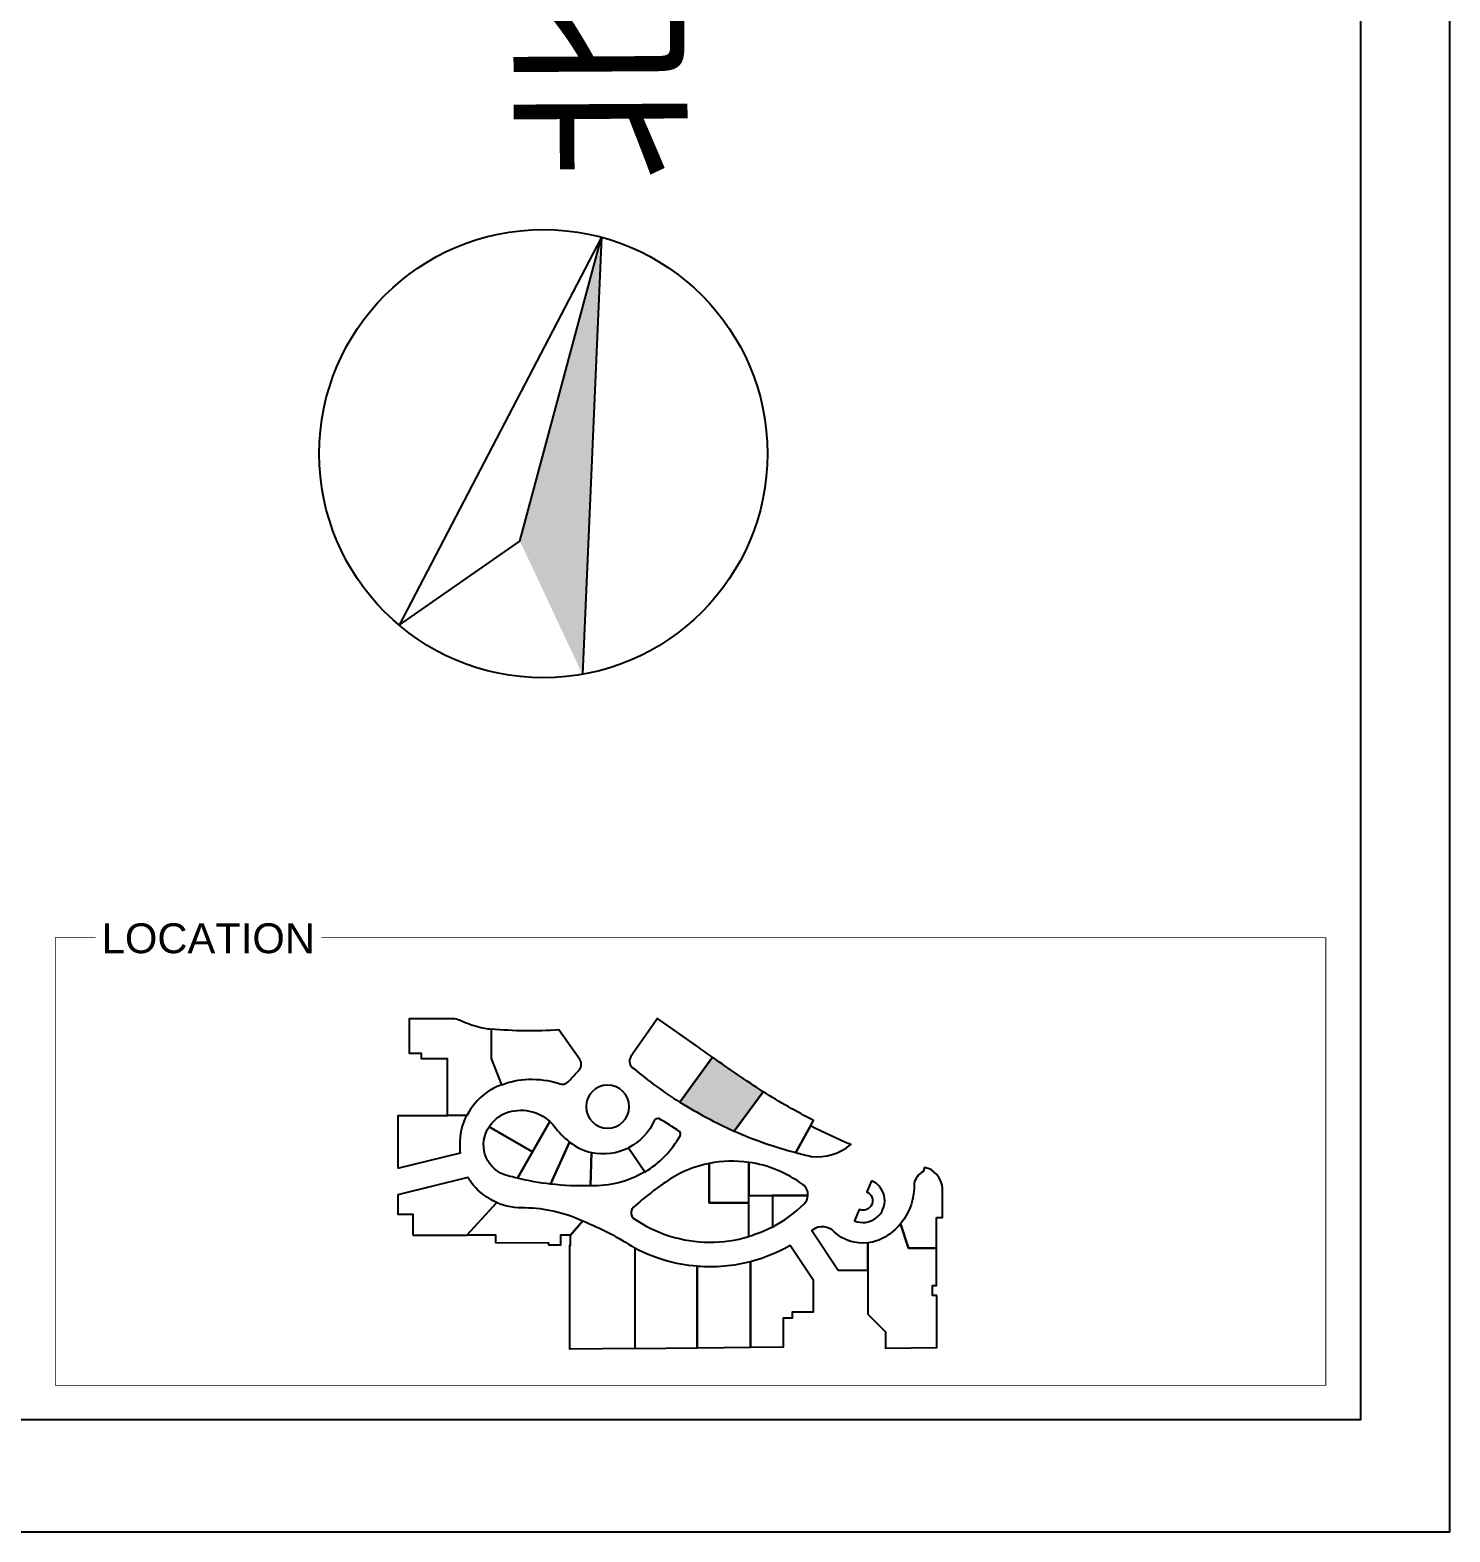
# Model space of a CAD drawing. Header units: inches. Extents: x -12581 to 12821, y -6745 to 11217.
# Drawn here: x 7069 to 12821, y -6745 to -662 of the extents above; entities that cross this region are included whole.
import ezdxf

# ---------------------------------------------------------------- set-up
doc = ezdxf.new("R2010")
doc.units = ezdxf.units.IN
doc.header["$MEASUREMENT"] = 0
doc.linetypes.add('CONTINOUS', pattern=[0])
doc.styles.add('3F_2017.02$0$H1', font='swisscl.ttf')
doc.styles.get("Standard").update_dxf_attribs({"font": 'arial.ttf'})

# ---------------------------------------------------------------- blocks, each defined once
blk = doc.blocks.new('3F_2017.02$0$A$C11E260BE')
blk.add_hatch(color=256).paths.add_polyline_path([(5592, 3026), (8455, 1855), (2523, 8881)])
for p, q in [((5592, 3026), (2523, 8881)), ((2523, 8881), (8455, 1855)), ((2523, 8881), (4926, 5))]:
    blk.add_line(p, q)
at = {"ltscale": 0.1}
blk.add_line((4926, 5), (5592, 3026), dxfattribs=at)
blk.add_circle((4709, 4709), 4709)
at = {"style": '3F_2017.02$0$H1'}
blk.add_text('北', height=3000, rotation=133.0245, dxfattribs=at).set_placement((2849, 10782))

msp = doc.modelspace()

# ---------------------------------------------------------------- hatches: boundary and pattern name
h = msp.add_hatch(color=256)
h.dxf.hatch_style = 1
h.paths.add_polyline_path([(9833.9, -4822.9), (9700.9, -5004.7, 0.032026), (9920.7, -5121.5), (10038.4, -4962.1, -0.009926)])

# ---------------------------------------------------------------- linework, layer by layer
msp.add_lwpolyline([(-12217.8, 10763.5), (12458, 10763.5), (12458, -6291.9), (-12217.8, -6291.9)], close=True)
for points in [[(11611.3, -6745.5), (12820.9, -6745.5), (12820.9, 10007.5)], [(-12580.7, -5535.9), (-12580.7, -6745.5), (11611.3, -6745.5)]]:
    msp.add_lwpolyline(points)
at = {"const_width": 3.02}
msp.add_lwpolyline([(8248.2, -4337.9), (12318, -4337.9), (12318, -6151.9), (7170.8, -6151.9), (7170.8, -4337.9), (7334, -4337.9)], dxfattribs=at)
at = {"color": 7, "linetype": 'CONTINOUS', "ltscale": 100}
for points in [[(8654.9, -4665.6), (8780, -4665.6, -0.077414), (8810.9, -4671.8, 0.022481), (8835.4, -4682.6, 0.0521), (8909.1, -4705.4, 0.018696), (8936.1, -4708.6), (8936.1, -4827.2), (8977.9, -4934.6, 0.066498), (8914.9, -4967.7, 0.111033), (8838.2, -5057.9), (8760.4, -5057.9), (8760.4, -4828.9), (8654.9, -4828.9), (8654.9, -4807.1), (8605.3, -4807.1), (8605.3, -4666.1)], [(9514, -4868.1, 0.035943), (9700.9, -5004.7), (9833.9, -4822.9, -0.003485), (9768.2, -4776.6), (9610.5, -4666.3), (9503.1, -4819.8, 0.442103), (9514, -4868.1, -0.062673)], [(8936.1, -4708.6), (8936.1, -4827.2), (8977.9, -4934.6, -0.081052), (9088, -4911.7, -0.0787), (9208.3, -4927.7, 0.393378), (9252.7, -4917.5, -0.005824), (9292.5, -4874.6, 0.357197), (9295.7, -4832.3), (9211.1, -4712, -0.04019), (8936.1, -4708.6, 63.632687)], [(9833.9, -4822.9), (9700.9, -5004.7, 0.032026), (9920.7, -5121.5), (10038.4, -4962.1, -0.009926), (9833.9, -4822.9, 32.971711)], [(9495.9, -5022.8, 1), (9321, -5022.8, 1)], [(10038.4, -4962.1), (9920.7, -5121.5, 0.03925), (10170.6, -5208.9), (10242.9, -5078.2, -0.025014), (10038.4, -4962.1, 341.040216)], [(9174.5, -5083.2), (9104.4, -5205.2), (8928.9, -5104.7, -0.069981), (8953.1, -5075.7, -0.095086), (8997.1, -5048.1, -0.283888)], [(8558.4, -5272.2), (8812.4, -5209.7, -0.027), (8810.6, -5177.7, -0.123227), (8838.2, -5057.9), (8760.4, -5057.9), (8760.4, -5059.6), (8558.4, -5059.6)], [(9104.4, -5205.2), (9043.8, -5312.8, -0.013136), (8987.6, -5297.7, -0.481534), (8928.7, -5104.6)], [(9254.4, -5166.2), (9177.6, -5336.6, -0.03204), (9043.1, -5312.7), (9174.5, -5083.2, -0.035827), (9191.1, -5101, 0.064529)], [(9492.9, -5188.9), (9560, -5287.6, 0.128596), (9702, -5140.5, 0.422995), (9699.7, -5124, 0.034522), (9616.1, -5071.4, 0.27208), (9598.9, -5076.5, -0.175871)], [(10230.5, -5100.6), (10170.6, -5208.9, 0.009534), (10233.2, -5224.1, 0.205527), (10393.2, -5176.7, -0.012557), (10230.5, -5100.6)], [(9254.4, -5166.2, 0.11806), (9343.2, -5208), (9338.4, -5343.4, -0.036284), (9177.6, -5336.6)], [(9492.9, -5188.9), (9559.6, -5287, -0.142872), (9338.4, -5343.4), (9343.2, -5208, 0.171541)], [(9820.1, -5412.1), (9980, -5412.1), (9980, -5248.3, 0.084149), (9820.1, -5252.8)], [(9980, -5382.8), (10219.9, -5382.8, 0.255806), (10199, -5338.2, 0.125675), (9980, -5248.3)], [(8618.7, -5543.8), (8838.6, -5543.8), (8959, -5410.5, -0.075962), (8897.6, -5372.9, -0.099057), (8842.5, -5309.3), (8558.4, -5379.3), (8558.4, -5458.1), (8618.7, -5458.1)], [(10477.9, -5322.7), (10458.3, -5368, -1), (10427.5, -5439.4), (10408, -5484.7, 1.000002)], [(8838.6, -5543.8), (8959, -5410.5, 0.113238), (9073.6, -5431.6, -0.105357), (9307.7, -5485.6), (9257.6, -5543.8), (9217.4, -5543.8), (9217.4, -5584), (9170.5, -5584), (9170.5, -5575.2), (8956.2, -5574.9), (8956.2, -5543.8)], [(9980, -5382.8), (10076.1, -5382.8), (10076.1, -5510.3, -0.048827), (9980, -5549.2)], [(10076.1, -5382.8), (10076.1, -5510.3, 0.074964), (10204.3, -5416.5, 0.187242), (10219.9, -5382.8)], [(10463, -5574.6, -0.218346), (10326.7, -5530.1, 0.378322), (10240.2, -5521.5, -0.057764), (10236.2, -5524.2), (10342.9, -5685.1), (10463, -5685.1)], [(9518.8, -6002.5), (9771, -5999.4), (9770.9, -5669.5, -0.101979), (9518.8, -5595.8)], [(10243.1, -5727.4), (10148, -5585.6, -0.066335), (9987.5, -5650.9), (9987.5, -5996.7), (10121.5, -5995.1), (10121.5, -5918.8), (10121.5, -5878.6), (10157.7, -5878.6), (10157.7, -5853.8), (10199.2, -5853.8), (10243.1, -5853.8)], [(9987.5, -5996.7), (9987.5, -5650.9, -0.084013), (9770.9, -5669.6), (9771, -5999.4), (9987.5, -5996.7)]]:
    msp.add_lwpolyline(points, format="xyb", close=True, dxfattribs=at)
at = {"color": 7, "linetype": 'CONTINOUS'}
for points in [[(9980, -5412.2), (9820.1, -5412.2), (9820.1, -5252.9, 0.093741), (9660.5, -5316.7, 0.038083), (9512.3, -5431.3, 0.04769), (9506.9, -5438.7, 0.32766), (9512.3, -5473.9, 0.080039), (9660.3, -5546.8, 0.074579), (9820.1, -5571.5, 0.073034), (9980, -5549.3)], [(9518.8, -5595.8), (9518.8, -6002.5), (9255.8, -6005.7), (9255.8, -5584), (9257.6, -5584), (9257.6, -5543.8), (9307.7, -5485.6, -0.04861), (9518.8, -5595.8, -0.000002)]]:
    msp.add_lwpolyline(points, format="xyb", close=True, dxfattribs=at)
at = {"color": 7}
msp.add_lwpolyline([(10740.4, -5471.4), (10764.4, -5471.4), (10764.4, -5350.9, 0.33735), (10692.3, -5268.6), (10686.4, -5285.3, 0.208988), (10649.9, -5333.2, -0.18721), (10594.7, -5497.9), (10627.2, -5595.6), (10740.4, -5595.6)], format="xyb", close=True, dxfattribs=at)
at = {"color": 7, "linetype": 'Continuous'}
msp.add_lwpolyline([(10742.6, -5788), (10724.2, -5788), (10724.2, -5747.8), (10740.4, -5747.8), (10740.4, -5595.6), (10627.2, -5595.6), (10594.7, -5497.9, -0.087428), (10531.2, -5551.7, -0.105614), (10463, -5574.6), (10463, -5863.7), (10534, -5934.7), (10534, -6000.6), (10742.7, -5998.5), (10742.7, -5927.9), (10742.6, -5927.9)], format="xyb", close=True, dxfattribs=at)

# ---------------------------------------------------------------- block references
at = {"xscale": 0.1927800001114233, "yscale": 0.1927800001114233, "zscale": 0.1927800001114233, "rotation": 317.3349194678904}
msp.add_blockref('3F_2017.02$0$A$C11E260BE', (7865.3, -2430.1), dxfattribs=at)

# ---------------------------------------------------------------- texts
msp.add_text('LOCATION', height=120.96).set_placement((7359, -4401.1))

doc.saveas('drawing.dxf')
